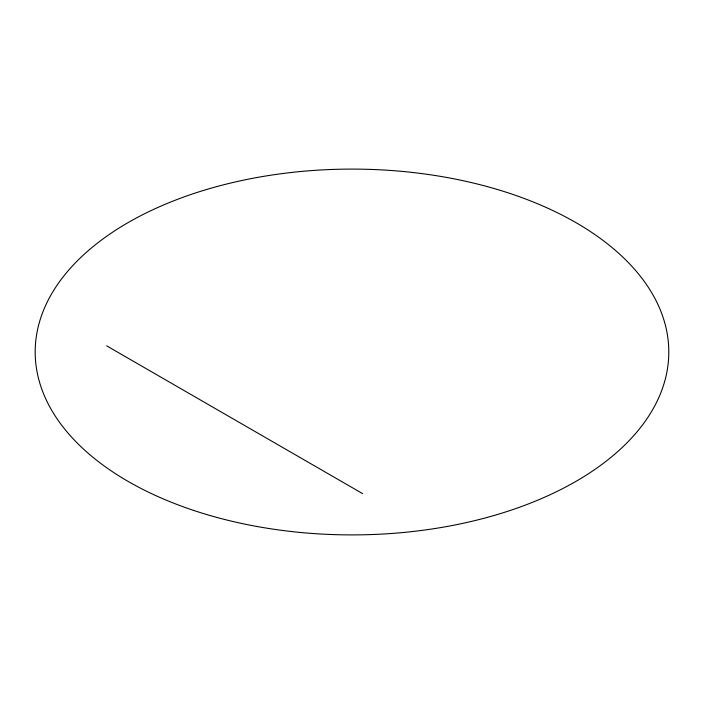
<?xml version="1.0" encoding="UTF-8"?>
<svg xmlns="http://www.w3.org/2000/svg" width="704" height="704" viewBox="0 0 704 704"><rect width="100%" height="100%" fill="white"/><g stroke="black" fill="none" stroke-linecap="round" stroke-linejoin="round"><path stroke-width="1.06" d="M106.656 345.84L362.666 493.654M193.6 510.4A316.8 182.899 0 0 0 668.8 352A316.8 182.899 0 0 0 193.6 193.6A316.8 182.899 0 0 0 193.6 510.4"/></g></svg>
